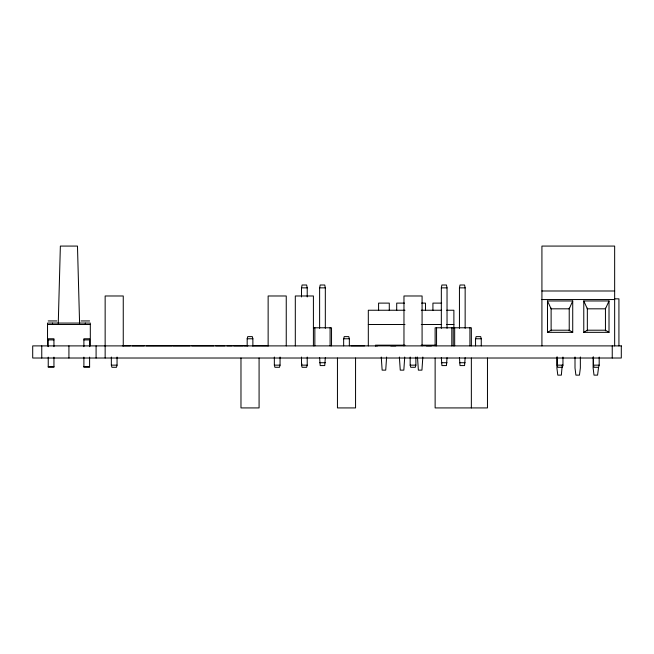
<?xml version="1.0" encoding="UTF-8"?>
<svg xmlns="http://www.w3.org/2000/svg" width="654" height="654" viewBox="0 0 654 654"><rect width="100%" height="100%" fill="white"/><g stroke="black" fill="none" stroke-linecap="round" stroke-linejoin="round"><path stroke-width="0.98" d="M58.255 323.485L60.364 246.076L77.474 246.076L79.592 323.485M598.467 367.998L597.576 375.126L594.012 375.126L593.121 367.998L593.121 356.97M301.51 296.957L301.51 287.858L302.083 285.005L306.644 285.005L307.216 287.858L307.216 296.957M319.618 328.324L319.618 287.858L320.19 285.005L324.752 285.005L325.324 287.858L325.324 328.324M325.324 357.664L324.752 365.578L320.19 365.578L319.618 357.664M441.336 328.324L441.336 287.858L441.9 285.005L446.469 285.005L447.034 287.858L447.034 328.324M459.443 328.324L459.443 287.858L460.015 285.005L464.577 285.005L465.149 287.858L465.149 328.324M447.034 357.664L446.469 365.578L441.9 365.578L441.336 357.664M465.149 357.664L464.577 365.578L460.015 365.578L459.443 357.664M117.05 357.043L117.05 365.145L116.477 367.286L111.916 367.286L111.343 365.145L111.343 357.043M247.179 345.86L247.179 338.764L247.752 336.622L252.313 336.622L252.877 338.764L252.877 345.86M280.051 357.043L280.051 365.145L279.479 367.286L274.917 367.286L274.345 365.145L274.345 357.043M307.216 357.043L307.216 365.145L306.644 367.286L302.083 367.286L301.51 365.145L301.51 357.043M343.652 345.86L343.652 338.764L344.217 336.622L348.786 336.622L349.35 338.764L349.35 345.86M415.879 357.043L415.879 365.145L415.306 367.286L410.745 367.286L410.172 365.145L410.172 357.043M475.556 345.86L475.556 338.764L476.128 336.622L480.69 336.622L481.262 338.764L481.262 345.86M562.955 357.043L562.955 365.145L562.383 367.286L557.821 367.286L557.249 365.145L557.249 357.043M599.178 357.043L599.178 365.145L598.606 367.286L594.045 367.286L593.472 365.145L593.472 357.043M572.724 300.971L569.233 308.819L551.118 308.819L547.488 300.971L572.724 300.971L572.724 332.346L547.488 332.346L547.488 300.971M609.013 300.971L605.457 308.819L587.341 308.819L583.777 300.971L609.013 300.971L609.013 332.346L583.777 332.346L583.777 300.971M583.777 332.346L587.341 330.205L605.457 330.205L609.013 332.346M547.488 332.346L551.118 330.205L569.233 330.205L572.724 332.346M301.51 287.858L307.216 287.858M319.618 287.858L325.324 287.858M441.336 287.858L447.034 287.858M459.443 287.858L465.149 287.858M541.921 290.989L614.654 290.989M614.654 298.837L618.929 298.837L618.929 345.892M541.921 299.548L614.654 299.548M404.474 303.113L396.7 303.113L396.7 310.527M421.617 303.113L425.501 303.113L425.501 310.527M441.671 303.113L432.923 303.113L432.923 310.527M404.989 310.241L368.316 310.241L368.316 345.892M421.29 310.241L441.671 310.241M446.756 310.241L453.884 310.241L453.884 328.21M48.241 320.942L56.8 320.942M81.047 320.942L89.598 320.942M47.529 324.507L90.309 324.507M368.316 324.507L404.989 324.507M421.29 324.507L441.663 324.507M446.756 324.507L453.884 324.507M313.413 327.785L331.529 327.785L331.529 345.892M247.179 338.764L252.877 338.764M343.652 338.764L349.35 338.764M475.556 338.764L481.262 338.764M48.241 339.916L53.947 339.916M83.892 339.916L89.598 339.916M404.989 345.181L375.453 345.181L375.453 345.892M421.176 345.181L435.548 345.181M104.91 345.786L105.621 345.786M122.355 345.786L130.318 345.786M132.059 345.786L144.223 345.786M146.12 345.786L153.355 345.786M153.788 345.786L172.255 345.786M173.13 345.803L190.061 345.786M191.794 345.786L213.907 345.786M215.657 345.786L224.968 345.786M226.946 345.786L232.129 345.786M233.74 345.786L243.272 345.786M244.253 345.786L247.948 345.786M252.411 345.786L260.619 345.786M261.265 345.786L268.246 345.786M351.002 345.803L364.646 345.803M375.453 345.827L377.489 345.827M390.732 345.827L395.825 345.827M426.383 345.827L431.476 345.827M319.618 362.725L325.324 362.725M441.336 362.725L447.034 362.725M459.443 362.725L465.149 362.725M111.343 365.145L117.05 365.145M274.345 365.145L280.051 365.145M301.51 365.145L307.216 365.145M410.172 365.145L415.879 365.145M557.249 365.145L562.955 365.145M593.472 365.145L599.178 365.145M48.241 366.575L53.947 366.575M83.892 366.575L89.598 366.575M301.51 362.725L301.886 364.621M614.654 345.892L614.654 246.076L541.921 246.076L541.921 345.892M612.242 345.892L612.242 358.016M605.449 308.116L605.449 330.875M587.341 308.116L587.341 330.875M580.351 356.97L580.351 367.998L579.46 375.126L575.896 375.126L575.005 367.998L575.005 356.97M569.225 308.116L569.233 330.875M562.244 364.989L561.353 375.126L557.788 375.126L556.897 367.998L556.897 356.97M551.118 308.116L551.126 330.875M487.467 358.016L487.467 407.924L435.131 407.924L435.131 358.016M471.354 345.892L471.354 327.785L435.131 327.785L435.131 345.892M471.354 358.016L471.354 407.924M469.924 327.785L469.924 345.892M454.669 327.785L454.669 345.892M453.238 327.785L453.238 345.892M451.816 327.785L451.816 345.892M436.553 327.785L436.553 345.892M422.827 357.043L421.936 370.139L418.372 370.139L417.481 357.043M422.083 345.892L422.083 295.984L403.968 295.984L403.968 345.892M404.72 357.043L403.829 370.139L400.264 370.139L399.373 357.043M389.285 310.527L389.285 303.113L378.584 303.113L378.584 310.527M386.612 357.043L385.721 370.139L382.149 370.139L381.257 357.043M355.555 358.016L355.555 407.924L337.448 407.924L337.448 358.016M330.098 327.785L330.098 345.892M314.844 327.785L314.844 345.892M313.413 345.892L313.413 295.984L295.306 295.984L295.306 345.892M286.248 345.892L286.248 295.984L268.14 295.984L268.14 345.892M259.082 358.016L259.082 407.924L240.974 407.924L240.974 358.016M123.254 345.892L123.254 295.984L105.147 295.984L105.147 358.016M96.089 345.892L96.089 358.016M90.309 345.892L90.309 323.076L47.529 323.076L47.529 345.892M89.598 346.669L89.598 338.764L83.892 338.764L83.892 346.669M89.598 357.125L89.598 367.286L83.892 367.286L83.892 357.125M85.322 323.076L85.322 324.507M68.923 345.892L68.923 358.016M53.947 346.669L53.947 338.764L48.241 338.764L48.241 346.669M53.947 357.125L53.947 367.286L48.241 367.286L48.241 357.125M52.524 323.076L52.524 324.507M41.758 345.892L41.758 358.016M621.3 345.892L32.7 345.892L32.7 358.016L621.3 358.016L621.3 345.892"/></g></svg>
